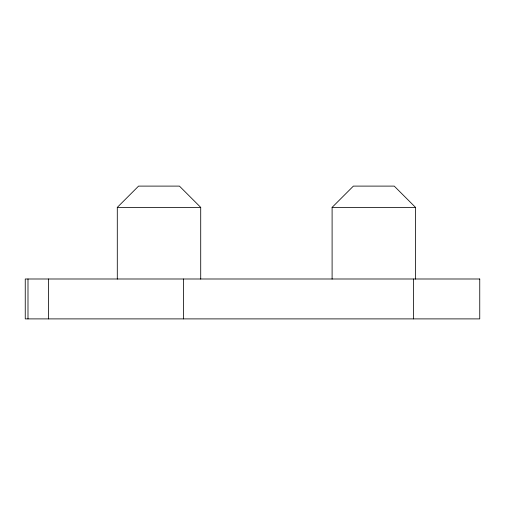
<?xml version="1.0" encoding="UTF-8"?>
<svg xmlns="http://www.w3.org/2000/svg" width="505" height="505" viewBox="0 0 505 505"><rect width="100%" height="100%" fill="white"/><g stroke="black" fill="none" stroke-linecap="round" stroke-linejoin="round"><path stroke-width="0.76" d="M117.293 279.101L117.293 207.385L138.578 186.105L179.433 186.105L200.712 207.385L200.712 279.101M332.101 279.101L332.101 207.385L353.38 186.105L394.241 186.105L415.52 207.385L415.52 279.101M117.293 207.385L200.712 207.385M332.101 207.385L415.52 207.385M413.519 278.994L413.519 318.895M183.517 278.994L183.517 318.895M48.606 278.994L48.606 318.895M27.99 278.994L27.99 318.895M479.75 278.994L25.25 278.994L25.25 318.895L479.75 318.895L479.75 278.994"/></g></svg>
